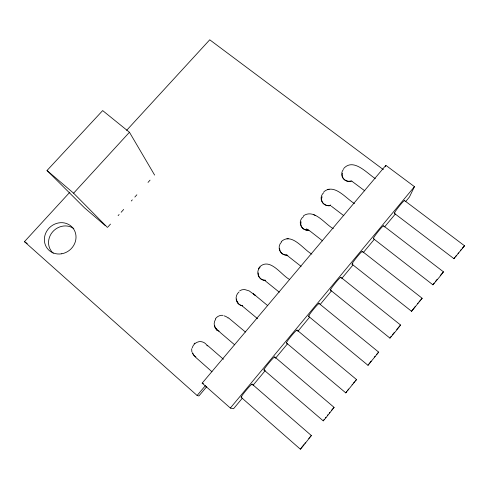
<?xml version="1.0" encoding="UTF-8"?>
<svg xmlns="http://www.w3.org/2000/svg" width="489" height="489" viewBox="0 0 489 489"><rect width="100%" height="100%" fill="white"/><g stroke="black" fill="none" stroke-linecap="round" stroke-linejoin="round"><path stroke-width="0.73" d="M362.331 251.377L422.166 298.266L411.567 311.291L415.161 306.603M191.639 348.773L191.884 352.013M346.664 391.603L345.766 392.887L356.542 379.574L297.067 330.099M252.141 384.152L311.365 435.546L302.874 446.323L300.374 449.202L241.181 397.343M330.472 290.105L389.929 338.107L396.292 330.576L400.577 325.026L340.821 277.257M385.393 166.743L385.858 165.343L414.452 186.657L409.421 197.03L405.522 201.725M383.565 225.832L443.474 271.86L439.69 276.786L432.924 284.824L373.303 238.577M300.374 449.202L302.373 446.463M389.929 338.113L391.188 336.383M432.924 284.824L434.201 283.052M274.751 356.946L334.091 407.38L325.931 417.747L323.223 420.852L263.938 369.965M258.455 268.858L259.237 267.452M378.193 352.63L378.688 352.129L368.003 365.314L308.645 316.371M323.223 420.852L324.268 419.36M368.003 365.314L368.761 364.219M463.859 246.48L464.544 245.759L453.963 258.724L454.801 257.538M343.62 168.589C353.498 157.379 367.27 173.644 375.301 178.564M369.073 363.816L371.145 361.169M215.429 318.779C217.092 316.365 220.111 314.983 223.027 315.332M347.367 390.693L348.681 389.018M325.454 417.838L325.912 417.251M302.825 445.882L303.797 444.648M455.467 256.676L456.261 255.668M392.392 334.843L394.226 332.551M435.399 281.536L437.184 279.305M304.812 443.376L305.313 442.753M327.379 415.405L327.868 414.794M458.022 253.479L458.499 252.892M329.335 412.985L329.843 412.361M352.08 384.794L352.593 384.171M417.582 303.626L418.095 302.997M374.537 356.97L375.051 356.347M396.713 329.5L400.577 325.026M460.559 250.38L461.078 249.757M385.858 165.343L202.165 383.138L230.343 408.052L414.452 186.657M242.336 398.168L233.571 408.725L230.343 408.052M253.051 385.271L265.234 370.607M275.46 358.296L287.642 343.633M297.868 331.322L309.561 317.245M320.277 304.347L331.481 290.857M341.713 278.541L352.911 265.056M363.144 252.74L374.348 239.255M384.574 226.939L395.295 214.041M353.596 382.954L354.519 381.848M331.346 410.534L333.009 408.559M308.797 438.48L310.069 436.964M440.228 275.594L441.616 273.944M419.11 301.774L420.045 300.662M206.78 386.603L198.907 395.956L197.11 395.485L24.45 241.664L69.872 192.183M197.11 395.485L205.466 385.564M376.499 354.611L377.948 352.905M462.496 248.064L463.584 246.792M442.007 273.485L442.655 272.734M355.307 380.919L356.542 379.574M420.833 299.726L422.172 298.284M333.315 408.205L334.103 407.392M310.698 436.237L311.365 435.546M107.959 226.908L110.496 224.09M118.106 215.643L119.12 214.518M121.144 212.263L123.68 209.445M131.29 200.997L132.305 199.873M134.836 197.055L136.865 194.799M148.02 182.409L150.05 180.154M442.906 272.446L443.499 271.847M126.645 130.331L209.738 39.798L383.339 169.616M107.452 227.471L73.613 193.186L129.457 132.262L102.666 110.587L47.017 170.502L84.481 207.825L105.159 225.508M281.199 241.664C291.799 231.798 303.81 250.081 311.86 254.097M259.714 266.841C270.185 257.043 281.64 275.588 289.567 279.427M194.157 343.7L194.805 343.144M323.895 191.7C334.629 182.972 346.365 199.054 354.513 203.516M303.553 215.722C314.543 208.442 325.099 224.42 333.321 228.644M239.738 290.778L241.853 289.818L244.457 289.47L249.182 290.912L255.081 295.203L267.715 305.656M327.63 189.53L329.134 189.194M199.182 341.414L200.777 341.438M286.933 238.76L287.556 238.748M287.703 238.742L288.302 238.73M202.165 383.138L203.448 383.651M313.498 214.622L314.121 214.897M314.69 215.154L315.24 215.404M307.709 229.585L306.505 228.974L310.203 231.211L322.599 240.888M24.45 241.664L27.256 243.51M352.337 181.553L364.8 190.851M286.652 255.044L301.102 266.389M331.401 206.224L343.834 215.71M264.946 280.607L279.317 292.214M464.544 245.796L404.446 200.521M394.311 213.302L453.994 258.705M228.375 317.771L245.454 332.049M352.025 264.176L411.567 311.291M242.141 305.894L257.617 318.742M319.036 303.467L378.7 352.147M286.395 342.942L345.784 392.881M219.83 332.153L234.665 344.837M47.017 170.502L73.613 193.186M223.455 359.262L207.232 345.173M211.975 371.744L195.643 357.3M129.457 132.262L154.616 175.086M217.159 330.209A6.687 6.583 -54.8 0 1 216.554 329.048M217.299 330.368A6.675 6.571 -54.9 0 1 216.48 328.571M237.905 303.076A6.614 6.534 -32.4 0 1 237.66 301.75M53.246 253.223A16.106 14.89 -41.7 0 1 52.433 232.079A16.106 14.89 -41.7 0 1 73.827 228.571M195.172 356.518A6.901 6.724 -63.6 0 1 192.654 352.856M201.211 341.683A8.276 8.068 -63.4 0 1 207.281 345.943M195.9 357.007A8.276 8.068 -63.4 0 1 192.507 352.991M192.208 348.015A8.276 8.068 -63.4 0 1 198.717 341.768M351.45 180.759A6.571 6.192 4.8 0 1 344.415 179.683A6.571 6.192 4.8 0 1 342.477 173.21M352.062 181.199A7.885 7.427 4.8 0 1 343.113 178.314A7.885 7.427 4.8 0 1 343.419 169.438M242.403 305.698A6.724 6.644 -31.7 0 1 236.566 298.975M242.299 305.863A8.068 7.965 -30.6 0 1 239.078 291.902M219.775 331.426A6.803 6.693 -53.7 0 1 214.647 325.399M224.127 315.876A8.16 8.026 -53.1 0 1 228.045 318.058M218.827 331.2A8.16 8.026 -53.1 0 1 215.698 319.152M265.46 280.197A6.681 6.565 -11.3 0 1 258.271 272.899M265.606 280.527A8.013 7.873 -10.8 0 1 260.124 267.092M286.866 254.995A6.65 6.473 -2.6 0 1 279.604 248.485M287.844 255.282A7.977 7.757 -2.4 0 1 281.456 242.098M308.681 230.007A6.62 6.375 1.4 0 1 301.047 221.798M308.981 230.392A7.946 7.647 1.5 0 1 303.663 216.486M330.845 205.038A6.595 6.284 3.5 0 1 323.553 203.717A6.595 6.284 3.5 0 1 322.11 196.78M330.662 205.68A7.916 7.537 3.6 0 1 321.921 201.602A7.916 7.537 3.6 0 1 323.865 192.55M394.916 213.008A8.191 0.611 -51.6 0 1 398.59 207.012A8.191 0.611 -51.6 0 1 404.458 200.838M373.889 238.265A8.197 0.623 -51.4 0 1 377.63 232.208A8.197 0.623 -51.4 0 1 383.492 226.12M352.844 263.626A8.215 0.636 -51.2 0 1 356.518 257.581A8.215 0.636 -51.2 0 1 362.074 252.086M330.796 289.953A8.252 0.642 -51 0 1 335.258 283.131A8.252 0.642 -51 0 1 340.717 277.734M309.256 315.955A8.307 0.648 -50.8 0 1 313.082 309.812A8.307 0.648 -50.8 0 1 318.956 303.969M286.756 342.856A8.374 0.66 -50.6 0 1 291.12 336.218A8.374 0.66 -50.6 0 1 297.019 330.313M264.286 369.849A8.466 0.666 -50.4 0 1 269.268 362.496A8.466 0.666 -50.4 0 1 274.451 357.71M241.841 396.946A8.576 0.666 -50.2 0 1 245.802 390.723A8.576 0.666 -50.2 0 1 252.055 384.562M255.081 295.203L253.235 293.761L255.081 295.203M61.779 253.773A16.381 15.11 -41.6 0 0 73.044 228.198A16.381 15.11 -41.6 0 0 45.758 233.07A16.381 15.11 -41.6 0 0 61.779 253.773"/></g></svg>
